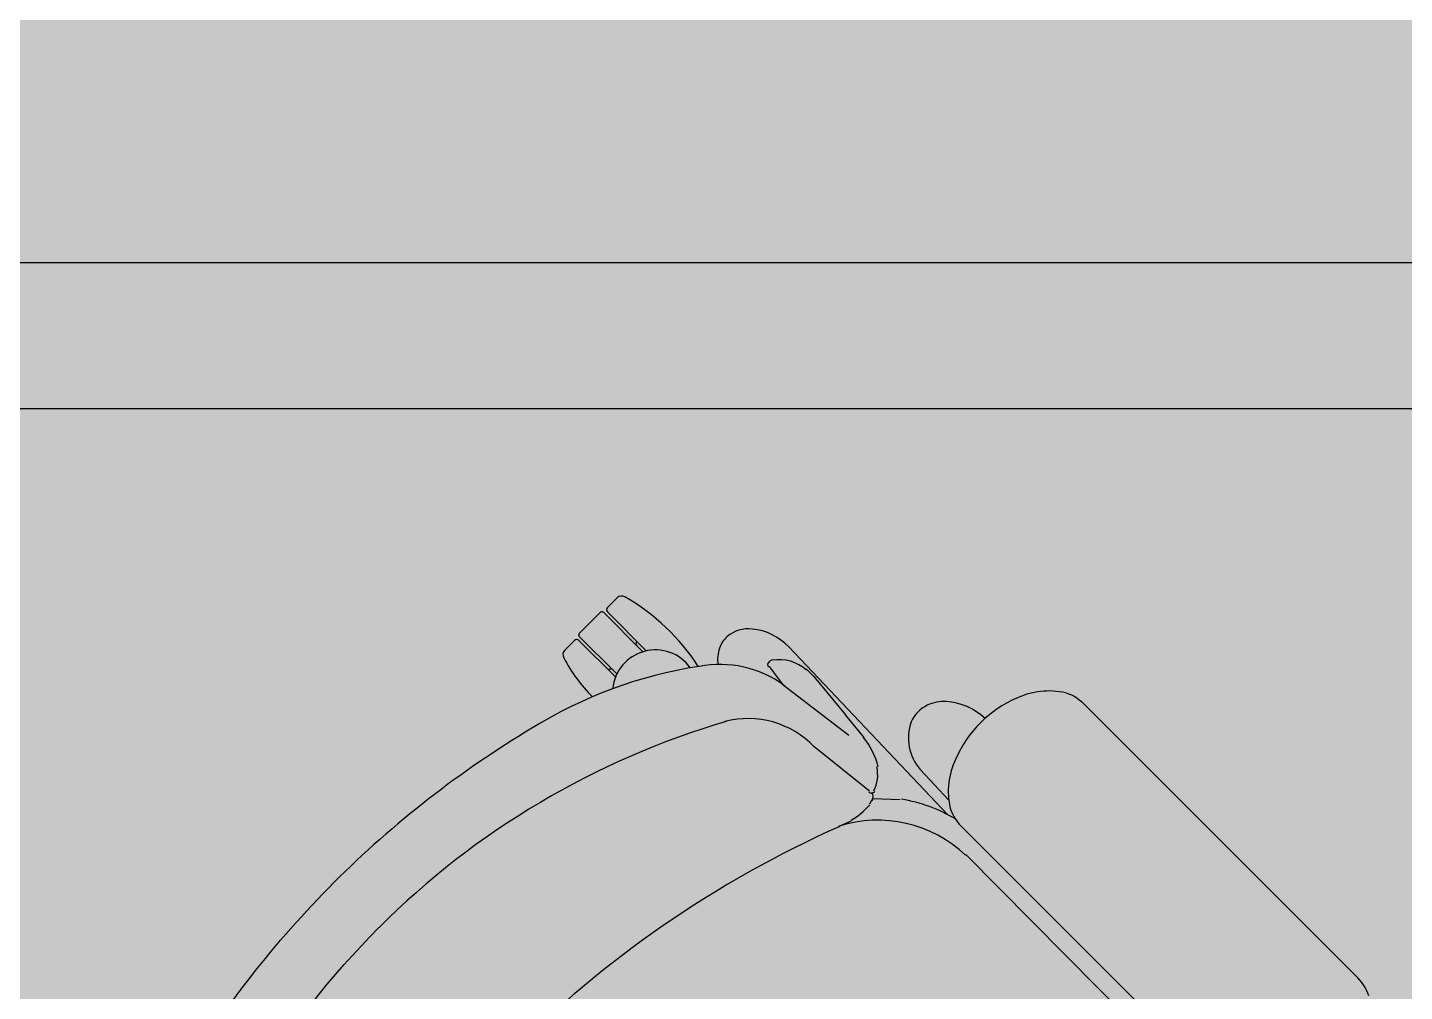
# Model space of a CAD drawing. Header units: millimetres. Extents: x 11706 to 69606, y 10911 to 38811.
# Drawn here: x 50546 to 51253, y 26311 to 26806 of the extents above; entities that cross this region are included whole.
import ezdxf

# ---------------------------------------------------------------- set-up
doc = ezdxf.new("R2010")
doc.units = ezdxf.units.MM
for name, color, linetype in [('floor', 172, 'Continuous'), ('Furniture', 34, 'Continuous'), ('wall', 5, 'Continuous')]:
    doc.layers.add(name, color=color, linetype=linetype)
doc.layers.add('hatch', color=252, linetype='Continuous', lineweight=0)

# ---------------------------------------------------------------- blocks, each defined once
blk = doc.blocks.new('armch1')
at = {"layer": 'hatch', "ltscale": 10}
h = blk.add_hatch(color=254, dxfattribs=at)
edge = h.paths.add_edge_path()
edge.add_ellipse((479.3520128566597, -95.55605851940345), major_axis=(-16.31547331223578, 16.31547331223578), ratio=0.9999999999909148, start_angle=86.0482179898703, end_angle=117.42165833905261, ccw=False)
edge.add_line((461.950918752671, -110.7083277481142), (392.6946267330786, -41.4520357286965))
edge.add_line((392.6946267330786, -41.4520357286965), (217.0733312307275, -217.0733312315133))
edge.add_line((217.0733312307275, -217.0733312315133), (412.4000128625194, -412.4000128630723))
edge.add_line((412.4000128625194, -412.4000128630723), (429.5418202109286, -394.1522824598651))
edge.add_ellipse((-15.56753852128168, 44.64408550865483), major_axis=(441.9641352960472, 441.9641352960471), ratio=0.9999999999966703, start_angle=270.409208319275, end_angle=279.6295336636676)
edge.add_ellipse((398.7177157009428, -227.8608536069223), major_axis=(45.0354238261125, 123.0924583246798), ratio=0.9963052455618353, start_angle=247.057843788603, end_angle=338.7844348567344)
edge.add_line((485.0807389389083, -129.348028853914), (473.5567072929989, -117.8239972080337))
edge.add_ellipse((481.0358075117983, -81.52443639328703), major_axis=(26.19981716409419, 26.19981716409419), ratio=0.999999999580944, start_angle=211.495894196674, end_angle=213.3345168516779, ccw=False)
edge = h.paths.add_edge_path()
edge.add_line((295.5135240149975, 55.72906698912266), (233.6340704387694, 120.9761098754825))
edge.add_ellipse((212.0932369064249, 100.7073431247554), major_axis=(20.9144736350641, 20.91447363506409), ratio=0.9999999999946886, start_angle=358.257300228436, end_angle=399.6351189751533)
edge.add_ellipse((212.834059952962, 113.3665490153071), major_axis=(-11.95745736359948, 11.95745736359948), ratio=0.9999999999979444, start_angle=-51.87630626574135, end_angle=-5.282599898880386)
edge.add_ellipse((211.3562811614538, 115.8693639754201), major_axis=(-9.933814020087123, 9.933814020087125), ratio=0.9999999999935241, start_angle=-3.395637197312775, end_angle=26.64080269704333)
edge.add_ellipse((215.0298388497904, 114.6367541008221), major_axis=(12.67372504099425, 12.67372504099424), ratio=0.9999999999972888, start_angle=116.5998898637385, end_angle=143.4605814755932)
edge.add_ellipse((198.2743826808874, 56.43064809520729), major_axis=(-39.29928148812421, 39.29928148812422), ratio=0.99999999999783, start_angle=-43.99702939803215, end_angle=-34.02982792682663)
edge.add_ellipse((222.4087727377773, -114.7551418434596), major_axis=(161.5397348649001, 161.5397348649001), ratio=0.9999999999992473, start_angle=53.79007131284499, end_angle=76.88403372695929)
edge.add_ellipse((370.1559683755331, -370.3979973494716), major_axis=(370.2770026379196, 370.2770026379193), ratio=0.9999999999990589, start_angle=75.83620074601427, end_angle=89.98127450698902)
edge.add_line((-5.238689482212067e-10, -5.529727786779404e-10), (217.0733312307275, -217.0733312315133))
edge.add_line((217.0733312307275, -217.0733312315133), (392.6946267330786, -41.4520357286965))
edge.add_line((392.6946267330786, -41.4520357286965), (295.5135240149975, 55.72906698912266))
h = blk.add_hatch(color=254, dxfattribs=at)
edge = h.paths.add_edge_path()
edge.add_ellipse((95.55605851896689, -479.352012857591), major_axis=(-16.31547331208791, 16.31547331208791), ratio=0.9999999999993894, start_angle=242.5783416607707, end_angle=273.9517820102176)
edge.add_line((110.7083277476486, -461.9509187536023), (41.45203572814353, -392.6946267341264))
edge.add_line((41.45203572814353, -392.6946267341264), (217.0733312307275, -217.0733312315133))
edge.add_line((217.0733312307275, -217.0733312315133), (412.4000128625194, -412.4000128630723))
edge.add_line((412.4000128625194, -412.4000128630723), (394.1522824593412, -429.5418202115106))
edge.add_ellipse((-44.64408550973167, 15.56753852014663), major_axis=(441.9641352970901, 441.9641352970901), ratio=0.9999999999942701, start_angle=260.3704663364276, end_angle=269.5907916807995, ccw=False)
edge.add_ellipse((227.8608536063693, -398.7177157017286), major_axis=(123.0924583248579, 45.03542382567315), ratio=0.9963052455616257, start_angle=201.2155651435409, end_angle=292.9421562116712, ccw=False)
edge.add_line((129.3480288534774, -485.0807389398105), (117.823997207568, -473.5567072939302))
edge.add_ellipse((81.52443639285048, -481.0358075127588), major_axis=(26.19981716635541, 26.1998171663554), ratio=0.9999999997158852, start_angle=326.6654831519691, end_angle=328.5041058068245)
edge = h.paths.add_edge_path()
edge.add_line((-55.72906698982115, -295.5135240161617), (-120.9761098762683, -233.6340704399918))
edge.add_ellipse((-100.7073431255703, -212.0932369076181), major_axis=(-20.91447363514641, 20.91447363514641), ratio=0.9999999999959236, start_angle=50.364881025223326, end_angle=91.74269977170712, ccw=False)
edge.add_ellipse((-113.3665490160929, -212.8340599541843), major_axis=(11.95745736364458, 11.95745736364458), ratio=0.999999999996522, start_angle=95.28259989885129, end_angle=141.8763062656735, ccw=False)
edge.add_ellipse((-115.869363976235, -211.3562811626762), major_axis=(9.933814020147283, 9.933814020147292), ratio=0.9999999999921805, start_angle=63.35919730328487, end_angle=93.39563719718558, ccw=False)
edge.add_ellipse((-114.6367541016079, -215.0298388510128), major_axis=(12.67372504098512, 12.67372504098512), ratio=0.999999999998939, start_angle=396.5394185244536, end_angle=423.40011013631187, ccw=False)
edge.add_ellipse((-56.4306480960222, -198.2743826820515), major_axis=(39.29928148892886, 39.29928148892887), ratio=0.9999999999914961, start_angle=124.02982792657241, end_angle=133.997029397757, ccw=False)
edge.add_ellipse((114.7551418426738, -222.4087727387086), major_axis=(161.5397348647921, 161.5397348647921), ratio=0.9999999999997506, start_angle=103.11596627311587, end_angle=126.2099286872359, ccw=False)
edge.add_ellipse((370.3979973488895, -370.1559683761152), major_axis=(370.2770026377474, 370.2770026377474), ratio=0.9999999999995242, start_angle=90.01872549308752, end_angle=104.16379925406639, ccw=False)
edge.add_line((-5.238689482212067e-10, -5.529727786779404e-10), (217.0733312307275, -217.0733312315133))
edge.add_line((217.0733312307275, -217.0733312315133), (41.45203572814353, -392.6946267341264))
edge.add_line((41.45203572814353, -392.6946267341264), (-55.72906698982115, -295.5135240161617))
at = {"layer": 'hatch', "ltscale": 10, "true_color": 0x858585}
h = blk.add_hatch(color=252, dxfattribs=at)
edge = h.paths.add_edge_path(flags=17)
edge.add_line((412.4000128627813, -412.4000128627813), (400.8610618005041, -423.2396335576486))
edge.add_line((400.8610618005041, -423.2396335576486), (402.6840278710006, -425.0253962389543))
edge.add_line((402.6840278710006, -425.0253962389543), (404.9290874111757, -427.2704557791585))
edge.add_line((404.9290874111757, -427.2704557791585), (406.0516171812778, -428.3929855492315))
edge.add_line((406.0516171812778, -428.3929855492315), (407.7354118364165, -430.0767802043702))
edge.add_line((407.7354118364165, -430.0767802043702), (409.9804713765916, -432.3218397445453))
edge.add_line((409.9804713765916, -432.3218397445453), (411.6642660317302, -434.0056343996839))
edge.add_line((411.6642660317302, -434.0056343996839), (412.7867958018032, -435.1281641697569))
edge.add_line((412.7867958018032, -435.1281641697569), (413.9093255719054, -437.3732237099321))
edge.add_line((413.9093255719054, -437.3732237099321), (415.0318553419784, -439.6182832501363))
edge.add_line((415.0318553419784, -439.6182832501363), (416.1543851120805, -441.8633427903114))
edge.add_line((416.1543851120805, -441.8633427903114), (417.2769148821535, -442.9858725603845))
edge.add_line((417.2769148821535, -442.9858725603845), (417.2769148821535, -444.1084023304866))
edge.add_line((417.2769148821535, -444.1084023304866), (418.3994446522265, -446.3534618706617))
edge.add_line((418.3994446522265, -446.3534618706617), (418.3994446522265, -447.4509563318279))
edge.add_ellipse((439.7275102839631, -441.8633427902532), major_axis=(15.59814902379575, 15.59814902379575), ratio=0.9999999999985003, start_angle=149.3179066494448, end_angle=273.9257860785214)
edge.add_line((456.3569755552453, -456.3569755552162), (412.4000128627813, -412.4000128627813))
edge = h.paths.add_edge_path()
edge.add_ellipse((494.1702041334647, -358.2348749184748), major_axis=(86.84040243826608, 86.84040243826607), ratio=0.9999999999980511, start_angle=170.4851718629017, end_angle=193.1306468540737)
edge.add_ellipse((431.0043545948865, -459.8361521356856), major_axis=(-2.245059540196361, 2.245059540196362), ratio=0.9999999999912096, start_angle=103.1306468539549, end_angle=161.5067933597819)
edge.add_ellipse((439.7275102839631, -441.8633427902532), major_axis=(15.59814902379575, 15.59814902379575), ratio=0.9999999999985003, start_angle=149.3179066494448, end_angle=273.9257860785214)
edge.add_line((418.3994446522265, -447.4509563318279), (418.3994446522265, -446.3534618706617))
edge.add_line((418.3994446522265, -446.3534618706617), (417.2769148821535, -444.1084023304866))
edge.add_line((417.2769148821535, -444.1084023304866), (417.2769148821535, -442.9858725603845))
edge.add_line((417.2769148821535, -442.9858725603845), (416.1543851120514, -441.8633427903114))
edge.add_line((416.1543851120514, -441.8633427903114), (415.0318553419784, -439.6182832501363))
edge.add_line((415.0318553419784, -439.6182832501363), (413.9093255719054, -437.3732237099321))
edge.add_line((413.9093255719054, -437.3732237099321), (412.7867958018032, -435.1281641697569))
edge.add_line((412.7867958018032, -435.1281641697569), (411.6642660317302, -434.0056343996839))
edge.add_line((411.6642660317302, -434.0056343996839), (409.9804713765916, -432.3218397445453))
edge.add_line((409.9804713765916, -432.3218397445453), (407.7354118364165, -430.0767802043702))
edge.add_line((407.7354118364165, -430.0767802043702), (406.0516171812778, -428.3929855492315))
edge.add_line((406.0516171812778, -428.3929855492315), (404.9290874111757, -427.2704557791585))
edge.add_line((404.9290874111757, -427.2704557791585), (402.6840278710297, -425.0253962390125))
edge.add_line((402.6840278710297, -425.0253962390125), (400.8610618005041, -423.2396335576486))
edge.add_line((400.8610618005041, -423.2396335576486), (394.1695116782794, -429.5256351876305))
edge = h.paths.add_edge_path()
edge.add_ellipse((65.24775472702459, -509.6603166495333), major_axis=(16.31547331208907, 16.31547331208907), ratio=0.9999999999905191, start_angle=176.0482179896407, end_angle=207.4216583394186)
edge.add_ellipse((66.93154938216321, -495.6286945234169), major_axis=(-26.19981717141972, 26.19981717141972), ratio=0.9999999999992992, start_angle=121.495894185906, end_angle=161.5875261963406)
edge.add_ellipse((56.82878145141876, -470.9330395814613), major_axis=(-45.2412000465847, 45.24120004658471), ratio=0.9637863869474105, start_angle=159.0760745594339, end_angle=200.9239254405661)
edge.add_ellipse((81.52443639337434, -481.0358075122058), major_axis=(-26.19981717141972, 26.19981717141972), ratio=0.9999999999992992, start_angle=198.4124738036594, end_angle=238.504105814094)
edge.add_ellipse((95.55605851949076, -479.3520128570672), major_axis=(16.31547331208284, 16.31547331208284), ratio=0.9999999999985226, start_angle=332.5783416607689, end_angle=363.9517820102259)
edge.add_line((110.7083277481725, -461.9509187530784), (-27.80425629080855, -323.4383347140974))
edge.add_ellipse((-45.20535039479728, -338.59060394275), major_axis=(-16.3154733120879, 16.31547331208791), ratio=0.9999999999993892, start_angle=266.0482179897824, end_angle=297.4216583392293)
edge.add_ellipse((-46.88914504996501, -352.6222260688664), major_axis=(26.1998171714975, 26.1998171714975), ratio=0.9999999999990249, start_angle=31.49589418594877, end_angle=71.58752619636934)
edge.add_ellipse((-36.78637711919146, -377.3178810108511), major_axis=(-45.24120004661381, 45.24120004661382), ratio=0.96378638694709, start_angle=-20.92392544055931, end_angle=20.92392544055931)
edge.add_ellipse((-61.48203206117614, -367.2151130800776), major_axis=(26.19981717149751, 26.1998171714975), ratio=0.9999999999990247, start_angle=108.4124738036306, end_angle=148.5041058140512)
edge.add_ellipse((-75.51365418729256, -368.8989077352453), major_axis=(-16.31547331208791, 16.31547331208791), ratio=0.9999999999993894, start_angle=62.5783416607707, end_angle=93.95178201021761)
edge.add_line((-90.66592341597425, -386.300001839234), (47.84666062300676, -524.8125858781859))
edge = h.paths.add_edge_path()
edge.add_ellipse((-46.88914504996501, -352.6222260688664), major_axis=(26.19981717154398, 26.19981717154398), ratio=0.9999999999978387, start_angle=397.772891929271, end_angle=431.5875261963897, ccw=False)
edge.add_line((-42.22788939392194, -315.8644577015366), (-58.09291133043007, -301.0935752089135))
edge.add_ellipse((-74.19017511722632, -319.8624230106361), major_axis=(17.48415781823496, 17.48415781823496), ratio=0.9999999999986311, start_angle=4.38167495231639, end_angle=64.7989738594406)
edge.add_ellipse((-75.53544758909266, -312.3080556378118), major_axis=(-12.17036714627358, 12.17036714627358), ratio=0.9999999999990156, start_angle=-20.8924198686832, end_angle=19.17704882184576)
edge.add_ellipse((-73.06163346170797, -313.4735162431025), major_axis=(14.10393306826899, 14.10393306826899), ratio=0.9999999999970683, start_angle=109.2588881484317, end_angle=138.2040413980855)
edge.add_ellipse((-60.35950229098671, -312.2111543456558), major_axis=(-23.12482238148215, 23.12482238148215), ratio=0.9999999999999314, start_angle=49.1684504485705, end_angle=87.92842071702093)
edge.add_ellipse((-36.78637711919146, -377.3178810108511), major_axis=(-45.24120004660902, 45.24120004660902), ratio=0.9637863869504584, start_angle=-20.923925440492496, end_angle=3.0801526045447076, ccw=False)
edge = h.paths.add_edge_path()
edge.add_ellipse((-97.40298470371636, -165.159754463908), major_axis=(15.59814902378772, 15.59814902378771), ratio=0.999999999998882, start_angle=50.52417824038992, end_angle=189.273625437032)
edge.add_ellipse((114.7551418432267, -222.4087727381557), major_axis=(-161.5397348645848, 161.5397348645847), ratio=0.9999999999988779, start_angle=24.713998677985103, end_angle=35.08380499945463, ccw=False)
edge = h.paths.add_edge_path()
edge.add_ellipse((-127.1500236110587, -126.432477395836), major_axis=(0.5388142775918824, 0.5388142775918823), ratio=0.9999999999729965, start_angle=359.9999993160475, end_angle=449.9999949910535)
edge.add_line((-127.7654889994592, -125.9254130141635), (-138.8823855771916, -137.042309591925))
edge.add_ellipse((-138.3753213119635, -137.6577750967699), major_axis=(-0.5388142776064361, 0.5388142776064362), ratio=0.9999999999999973, start_angle=-5.008946487533537e-06, end_angle=89.99999749475305)
edge.add_line((-138.8823856679664, -138.2732405108691), (-118.485804279102, -158.6698218997335))
edge.add_ellipse((-97.40298470371636, -165.159754463908), major_axis=(-15.59814902378077, 15.59814902378077), ratio=0.9999999999988398, start_angle=-18.895619761630428, end_angle=27.89004403868489, ccw=False)
edge.add_line((-107.1091673738265, -145.3508038629661), (-126.5345581538859, -125.9254130829358))
edge = h.paths.add_edge_path()
edge.add_ellipse((-97.40298470371636, -165.159754463908), major_axis=(15.59814902391059, 15.59814902391059), ratio=0.9999999999931503, start_angle=410.52417824055107, end_angle=426.6834572547251, ccw=False)
edge.add_ellipse((114.7551418432267, -222.4087727381557), major_axis=(-161.5397348602525, 161.5397348602525), ratio=0.999999999878494, start_angle=21.895580664457498, end_angle=24.713998680604675, ccw=False)
edge.add_ellipse((-179.9089228054509, -221.8475078535848), major_axis=(79.96257609879771, 93.32113589977028), ratio=0.8100195219834513, start_angle=-3.587767463547836, end_angle=10.69957406923576)
edge.add_ellipse((-117.047255680227, -120.8198285453836), major_axis=(2.245059540188656, 2.245059540188656), ratio=0.9999999999939807, start_angle=13.13065550566823, end_angle=89.99999499086793)
edge.add_line((-119.2923150241259, -118.5747688089323), (-124.3436990876799, -123.6261528724863))
edge.add_ellipse((-123.221169415745, -124.7486827406974), major_axis=(1.122529770087568, 1.122529770087568), ratio=0.9999999999870396, start_angle=89.99999499086793, end_angle=179.9999974961767)
edge.add_line((-124.343699234887, -125.8712124617305), (-105.5533525262726, -144.6615591703448))
edge = h.paths.add_edge_path()
edge.add_ellipse((-140.0591159671021, -141.5866292920837), major_axis=(-1.122529770087571, 1.122529770087571), ratio=0.9999999999999966, start_angle=269.9999993174092, end_angle=359.9999949916107)
edge.add_line((-141.1816456390661, -140.4640994238434), (-146.2330295063439, -145.5154832911503))
edge.add_ellipse((-143.987970162445, -147.7605430275726), major_axis=(2.245059540181328, 2.245059540181328), ratio=0.9999999999907635, start_angle=89.9999949912393, end_angle=166.8693549675691)
edge.add_ellipse((-42.96029085421469, -84.89887590237777), major_axis=(78.58255453761448, 94.48874276650835), ratio=0.9443967232653372, start_angle=160.6366279714055, end_angle=186.484992821446)
edge.add_ellipse((114.7551418432267, -222.4087727381557), major_axis=(-161.5397348134926, 161.5397348134925), ratio=0.9999999996981609, start_angle=35.083805007558624, end_angle=36.12537314126541, ccw=False)
edge.add_ellipse((-97.40298470371636, -165.159754463908), major_axis=(15.5981490237906, 15.5981490237906), ratio=0.9999999999976732, start_angle=122.6660648528794, end_angle=189.2736254370431, ccw=False)
edge.add_line((-118.9529572540487, -160.447728464962), (-138.9365861836413, -140.4640995353693))
for p, q in [((-124.3436991863709, -123.6261529711483), (-119.2923152209551, -118.5747690057324)), ((-138.936586197553, -137.0965102122573), (-127.7112884966191, -125.8712125113525)), ((-107.1091673743795, -145.3508038635191), (-126.5887587265461, -125.8712125113525)), ((-105.5533525268256, -144.6615591708687), (-124.3436991863709, -125.8712125113234)), ((-141.1816457377281, -140.4640995225345), (-146.233029703144, -145.5154834879504)), ((-118.4858042796259, -158.6698219002865), (-138.936586197553, -138.2190399823594)), ((-138.936586197553, -140.4640995225345), (-118.9529572546016, -160.4477284654859)), ((-110.8733419454366, -223.53130250916), (-101.3318388996704, -230.8277460147219)), ((-75.51365418767091, -264.503639117378), (-101.3318388996704, -230.8277460147219)), ((-34.83897170631099, -315.3254208334256), (-120.9761098762683, -233.6340704399918)), ((-109.7508121753926, -242.6143086006923), (-105.8219579800789, -246.5431627960061)), ((-105.8219579800789, -246.5431627960061), (-86.17768700351007, -262.8198444622685)), ((-46.88914505037246, -275.1676719331881), (-69.90100533718942, -246.5431627959479)), ((-28.92866872891318, -259.452255151904), (-31.73499315415393, -265.626168887422)), ((-74.3911244175979, -272.3613475080056), (-86.17768700351007, -262.8198444622685)), ((-42.39902597002219, -276.2902017032902), (-40.15396642984706, -275.1676719331881)), ((-42.3990259700513, -290.8830887144431), (-42.9602908550587, -276.8514665883267)), ((-42.22788939444581, -315.8644577020605), (-58.09291133098304, -301.0935752094665)), ((-27.80425629133242, -323.4383347146213), (110.7083277476195, -461.9509187536023)), ((-14.33578171784757, -324.5589818170993), (148.992299829988, -486.7645335948619)), ((47.84666062245378, -524.8125858787389), (-90.66592341646901, -386.300001839787))]:
    blk.add_line(p, q)
for centre, major_axis, ratio, start_param, end_param in [((370.1559683755913, -370.3979973494133), (370.2770026382127, 370.2770026382127), 0.9999999999983068, 1.323591395220211, 1.570469505286499), ((319.5075978506356, -319.6168248844915), (296.4350088319966, 296.4350088319966), 0.9999999999990311, 1.070748730500848, 1.570460720858038), ((-61.48203206170001, -367.2151130806014), (26.1998171715118, 26.19981717151179), 0.9999999999983765, 1.892154618106315, 2.591885599185539), ((-75.51365418784553, -368.8989077357692), (16.31547331206833, 16.31547331206833), 0.9999999999987292, 2.662994429213715, 3.210564260990251)]:
    blk.add_ellipse(centre, major_axis=major_axis, ratio=ratio, start_param=start_param, end_param=end_param)
at = {"extrusion": (0, 0, -1)}
for centre, major_axis, ratio, start_param, end_param in [((370.3979973488895, -370.1559683761152), (370.2770026377474, 370.2770026377474), 0.9999999999995242, 4.465184048809715, 4.712062158876253), ((319.6168248839676, -319.5075978511595), (296.435008831904, 296.435008831904), 0.999999999999343, 4.21234138409049, 4.712053374447831), ((483.5061713168689, -487.8870633644401), (396.5228846210275, 396.5228846210276), 0.9999999999992596, 4.345637158550884, 4.717471913495303), ((114.7551418426738, -222.4087727387086), (161.5397348647921, 161.5397348647921), 0.9999999999997506, 4.080406502880075, 4.483472184338287), ((-179.9089228059747, -221.8475078541378), (79.96257609879889, 93.32113589977136), 0.8100195219805403, -0.1867427960700763, 0.06261835503464508), ((-127.1500236115826, -126.432477396389), (-0.5388142776064363, 0.5388142776064363), 0.9999999999999961, 8.742260837468797e-08, 1.570796338705113), ((-123.2211694162688, -124.7486827412504), (-1.122529770102123, 1.122529770102123), 0.9999999999870338, 4.712389024110577, 6.283185394605433), ((-140.0591159676551, -141.5866292926366), (-1.122529770102124, 1.122529770102123), 0.9999999999999963, 8.742584733933999e-08, 1.570796338721317), ((-138.3753213125165, -137.6577750972938), (0.5388142775918828, 0.5388142775918829), 0.9999999999729955, 3.141592697287593, 4.712389067807298), ((-108.0670175200794, -142.1478941776149), (1.12252977010212, 1.12252977010212), 0.9999999999931268, 3.141592697302717, 4.671928481248605), ((-143.9879701629688, -147.7605430281255), (-2.245059540189695, 2.245059540189695), 0.9999999999985406, 4.941561969121504, 6.283185394598952), ((-122.6599045312614, -156.7407811888261), (-1.122529770101179, 1.122529770101179), 0.9999999999878737, 0.04046067396283831, 1.570796338708353), ((-114.6367541016079, -215.0298388510128), (12.67372504098512, 12.67372504098512), 0.999999999998939, -1.106540668005673, -0.6377331600159236), ((-37.347642004519, -212.8672696931753), (33.11776272310261, 33.11776272310262), 0.9999999999993108, 3.119501666226549, 4.18687708774934), ((-100.7073431255703, -212.0932369076181), (-20.91447363514641, 20.91447363514641), 0.9999999999959236, 4.681973131494647, 5.404152305914223), ((-93.47413050904288, -228.5826864745468), (-14.84658711503274, 14.84658711503273), 0.9999999999987162, 4.762080581981062, 5.659153135613911), ((-110.3120770604, -226.3376269343717), (-2.902337923545855, 2.902337923545855), 0.9999999999929998, 5.720188053440334, 6.385496528938249), ((-111.9958717155387, -224.653832279233), (1.312607603222175, 1.312607603222176), 0.9999999999883242, -1.42715715169807, -0.06284569499817128), ((34.4942632811435, -279.0965261283854), (47.0009754377282, 47.00097543772821), 0.9999999999986323, 3.175264314808881, 4.228986338772403), ((-62.6045618315984, -248.2269574510574), (-24.92207371508729, 24.92207371508729), 0.9999999999869367, 2.877509442963655, 3.229711229104716), ((-50.25673436059151, -242.614308600605), (26.94843512873914, 26.94843512873914), 0.9999999999938605, 2.59792538086353, 3.043218211332273), ((-48.01167482047458, -276.2902017032902), (1.468884992701452, 1.468884992701453), 0.999999999999745, 0.0004267811776954566, 1.65166115114315), ((-55.30811832603649, -261.1360498071008), (12.86997634031341, 12.86997634031341), 0.9999999999995831, 1.892363534370221, 2.579056100050834), ((-44.08282062516082, -272.3613475079765), (3.300420648545143, 3.300420648545143), 0.9999999999949878, 1.887517080701656, 2.849524573481894), ((-75.53544758964563, -312.3080556383356), (12.17036714632795, 12.17036714632795), 0.9999999999931065, 4.377686337629441, 5.077030495801211), ((-74.19017511775019, -319.86242301116), (17.48415781820191, 17.48415781820191), 0.9999999999995484, -1.130955445760622, -0.0764746546701438), ((32.81046862600488, -279.657791013422), (-54.07692018910113, 54.07692018910112), 0.9999999999990002, 4.953572834590357, 5.341319235161059), ((-73.06163346226094, -313.4735162436555), (-14.10393306814663, 14.10393306814663), 0.9999999999992512, 5.441866072014973, 5.947054298715626), ((-60.35950229153968, -312.2111543462088), (-23.12482238148441, 23.12482238148441), 0.9999999999992087, 4.748544859589403, 5.425033958748878), ((-46.88914505051798, -352.6222260694194), (26.19981717147769, 26.1998171714777), 0.99999999999799, -1.249438035483945, -0.549707054404426), ((-45.20535039535025, -338.5906039432739), (16.31547331206833, 16.31547331206833), 0.9999999999987289, -0.478598224376078, 0.06897160740045805), ((-36.78637711974443, -377.317881011375), (-45.24120004658472, 45.24120004658471), 0.9637863869489964, 5.917993915800254, 6.648376698558721), ((65.24775472647161, -509.6603166500863), (-16.31547331210029, 16.31547331210028), 0.9999999999987121, 4.233790756008455, 4.7813605877858)]:
    blk.add_ellipse(centre, major_axis=major_axis, ratio=ratio, start_param=start_param, end_param=end_param, dxfattribs=at)
at = {"extrusion": (0, 0, -0.9999999999999998)}
for centre, major_axis, ratio, start_param, end_param in [((-117.0472556807799, -120.8198285459075), (2.245059540163147, 2.245059540163148), 0.9999999999988611, -1.570796239375531, -0.2291731715131122), ((-97.40298470426933, -165.1597544644319), (15.59814902377856, 15.59814902377856), 0.9999999999985713, 2.979737356115765, 5.401372045020027), ((-56.4306480960222, -198.2743826820515), (39.29928148814921, 39.29928148814922), 0.9999999999987155, 3.291873888173173, 4.118456439175537), ((-115.869363976235, -211.3562811626762), (-9.93381402006009, 9.93381402006009), 0.9999999999994927, 6.223920257883465, 6.748155029614786)]:
    blk.add_ellipse(centre, major_axis=major_axis, ratio=ratio, start_param=start_param, end_param=end_param, dxfattribs=at)
at = {"extrusion": (0, 0, -0.9999999999999999)}
for centre, major_axis, ratio, start_param, end_param in [((-42.96029085476766, -84.89887590290164), (78.5825545382229, 94.48874276602187), 0.9443967232623383, 3.028408176880306, 3.479547249771704), ((-113.3665490160929, -212.8340599541843), (11.95745736364457, 11.95745736364458), 0.999999999996522, 3.806976632275723, 4.620190219084215)]:
    blk.add_ellipse(centre, major_axis=major_axis, ratio=ratio, start_param=start_param, end_param=end_param, dxfattribs=at)

msp = doc.modelspace()

# ---------------------------------------------------------------- hatches: boundary and pattern name
at = {"layer": 'floor', "true_color": 0xfef4cd}
h = msp.add_hatch(color=254, dxfattribs=at)
h.paths.add_polyline_path([(43806.45270171807, 27460.52869118989), (48531.45270171807, 27460.52869118989), (48531.45270171807, 22685.52869118989), (48306.45270171807, 22685.52869118989), (48306.45270171807, 22085.52869118989), (48906.45270171807, 22085.52869118989), (48906.45270171807, 22685.52869118989), (48681.45270171761, 22685.52869118989), (48681.45270171761, 27460.52869118995), (63331.45270171807, 27460.52869118995), (63331.45270171807, 22685.52869118983), (63106.45270171807, 22685.52869118983), (63106.45270171807, 22085.52869118989), (63706.45270171807, 22085.52869118989), (63706.45270171807, 22310.52869118989), (63856.53426844184, 22310.52869118989), (63856.53426844184, 22460.52869118989), (63706.45270171807, 22460.52869118989), (63706.45270171807, 22685.52869118989), (63481.45270171761, 22685.52869118983), (63481.45270171761, 27460.52869118995), (68906.45270171773, 27460.52869118995), (68906.45270171773, 22460.52869118989), (64667.25238322745, 22460.52869118989), (64667.25238322745, 22311.13799078821), (65306.45270171807, 22311.13799078821), (65306.45270171807, 20885.52869118989), (65406.45270171806, 20885.52869118989), (65406.45270171806, 22311.13799078821), (68906.45270171808, 22311.13799078821), (68906.45270171773, 19785.52869118989), (65406.45270171807, 19785.52869118887), (65406.45270171807, 19885.52869118989), (65306.45270171804, 19885.52869118989), (65306.45270171804, 19585.52869118989), (65406.45270171807, 19585.52869118989), (65406.45270171806, 18585.52869118989), (65306.45270171807, 18585.52869118989), (65306.45270171807, 17010.52869118995), (64906.45270171807, 17010.52869118995), (64906.45270171807, 16760.52869118989), (63906.45270171807, 16760.52869118986), (63906.45270171807, 17010.52869118995), (63706.45270171807, 17010.52869118995), (63706.45270171807, 17085.52869118989), (63106.45270171807, 17085.52869118989), (63106.45270171807, 16485.52869118989), (63506.45270171807, 16485.52869118989), (63506.45270171807, 11710.52869118994), (56081.45270171761, 11710.52869118994), (56081.45270171761, 16485.52869118989), (56306.45270171807, 16485.52869118989), (56306.45270171807, 17085.52869118989), (55706.45270171807, 17085.52869118989), (55706.45270171807, 16485.52869118989), (55931.45270171807, 16485.52869118989), (55931.45270171807, 11710.52869118983), (48681.45270171761, 11710.52869118983), (48681.45270171761, 16485.52869118989), (48906.45270171807, 16485.52869118989), (48906.45270171807, 17085.52869118989), (48306.45270171807, 17085.52869118989), (48306.45270171807, 16485.52869118989), (48531.45270171807, 16485.52869118989), (48531.45270171807, 11710.52869118983), (43806.45270171807, 11710.52869118994)])
h.paths.add_polyline_path([(48606.45270171807, 20751.88628893066), (48506.45270171807, 20751.88628893066), (48506.45270171807, 18419.17109344911), (48606.45270171807, 18419.17109344911)], flags=16)
h.paths.add_polyline_path([(55706.45270171807, 22685.52869118989), (56306.45270171807, 22685.52869118989), (56306.45270171807, 22085.52869118989), (55706.45270171807, 22085.52869118989)], flags=16)
at = {"layer": 'wall', "true_color": 0x706e6b}
h = msp.add_hatch(color=8, dxfattribs=at)
h.paths.add_polyline_path([(12406.45270171808, 15910.52869118989), (16506.45270171825, 15910.52869118989), (16506.45270171825, 16010.52869118989), (16606.45270171825, 16010.52869118989), (16606.45270171825, 14810.52869118989), (16506.45270171825, 14810.52869118989), (16506.45270171825, 15810.52869118989), (12406.45270171808, 15810.52869118989)])
h.paths.add_polyline_path([(68906.45270171773, 19785.52869118989), (65406.45270171807, 19785.52869118989), (65406.45270171804, 19885.52869118989), (65306.45270171804, 19885.52869118989), (65306.45270171809, 19585.52869118989), (65406.45270171807, 19585.52869118989), (65406.45270171807, 19685.52869118989), (68906.45270171808, 19685.52869118989)])
h.paths.add_polyline_path([(68906.45270171808, 22460.52869118989), (64667.25238322745, 22460.52869118989), (64667.25238322745, 22311.13799078821), (65306.45270171807, 22311.13799078821), (65306.45270171804, 20885.5286911899), (65406.45270171806, 20885.5286911899), (65406.45270171807, 22311.13799078821), (68906.45270171808, 22311.13799078821)])
h.paths.add_polyline_path([(16606.45270171825, 13910.52869118989), (16506.45270171825, 13910.52869118989), (16506.45270171825, 11710.52869119023), (16606.45270171825, 11710.52869119023)])
h.paths.add_polyline_path([(65406.45270171807, 18585.52869118989), (65306.45270171807, 18585.52869118989), (65306.45270171807, 17010.52869118995), (65406.45270171807, 17010.52869118995)])
h.paths.add_polyline_path([(63706.45270171807, 16485.52869118989), (63506.45270171807, 16485.52869118989), (63506.45270171807, 11710.52869118994), (63706.45270171807, 11710.52869118994)])
h.paths.add_polyline_path([(63906.45270171807, 17010.52869118995), (63706.45270171807, 17010.52869118995), (63706.45270171807, 16760.52869118995), (63906.45270171807, 16760.52869118995)])
h.paths.add_polyline_path([(66906.45270171808, 17010.52869118995), (64906.45270171807, 17010.52869118995), (64906.45270171807, 16760.52869118989), (66906.45270171808, 16760.52869118989)])
h.paths.add_polyline_path([(63481.45270171761, 27460.52869118995), (63331.45270171807, 27460.52869118995), (63331.45270171807, 22685.52869118983), (63481.45270171761, 22685.52869118983)], flags=16)
h.paths.add_polyline_path([(63856.53426844184, 22460.52869118989), (63706.45270171807, 22460.52869118989), (63706.45270171807, 22310.52869118989), (63856.53426844184, 22310.52869118989)], flags=17)
h.paths.add_polyline_path([(56081.45270171761, 16485.52869118989), (55931.45270171807, 16485.52869118989), (55931.45270171807, 11710.52869118983), (56081.45270171761, 11710.52869118983)])
h.paths.add_polyline_path([(48681.45270171761, 16485.52869118989), (48531.45270171807, 16485.52869118989), (48531.45270171807, 11710.52869118983), (48681.45270171761, 11710.52869118983)])
h.paths.add_polyline_path([(48681.45270171761, 27460.52869118995), (48531.45270171807, 27460.52869118995), (48531.45270171807, 22685.52869118989), (48681.45270171761, 22685.52869118989)], flags=16)
h.paths.add_polyline_path([(19056.45270171807, 22085.52869118989), (18956.45270171807, 22085.52869118989), (18956.45270171807, 17085.52869118989), (19056.45270171807, 17085.52869118989)])
h.paths.add_polyline_path([(26806.45270171807, 13826.67042347346), (26706.45270171807, 13826.67042347346), (26706.45270171807, 11710.52869118994), (26806.45270171807, 11710.52869118994)])
h.paths.add_polyline_path([(18706.45270171807, 22435.52869118989), (12406.45270171808, 22435.52869118989), (12406.45270171808, 22335.52869118989), (18706.45270171807, 22335.52869118989)])
h.paths.add_polyline_path([(26106.45270171807, 22435.52869118989), (19306.45270171807, 22435.52869118989), (19306.45270171807, 22335.52869118989), (26106.45270171807, 22335.52869118989)], flags=17)
h.paths.add_polyline_path([(12406.45270171808, 18085.52869118989), (12406.45270171808, 18185.52869118989), (16606.45270171825, 18185.52869118989), (16606.45270171825, 16910.52869118989), (16506.45270171825, 16910.52869118989), (16506.45270171825, 18085.52869118989)])
h.paths.add_polyline_path([(31206.45270171807, 16835.52869118989), (28206.45270171807, 16835.52869118989), (28206.45270171807, 16735.52869118995), (31206.45270171807, 16735.52869118995)])
h.paths.add_polyline_path([(19306.45270171807, 22956.78820211475), (19206.45270171807, 22956.78820211475), (19206.45270171807, 22685.52869118989), (19306.45270171807, 22685.52869118989)], flags=17)
h.paths.add_polyline_path([(28206.45270171807, 22435.52869118989), (31206.45270171807, 22435.52869118989), (31206.45270171807, 22335.52869118989), (28206.45270171807, 22335.52869118989)], flags=17)
h.paths.add_polyline_path([(69506.45270171808, 20085.52869118989), (68906.45270171808, 20085.52869118989), (68906.45270171808, 19485.52869118989), (69506.45270171808, 19485.52869118989)])
h.paths.add_polyline_path([(66906.45270171808, 15610.52869118994), (66906.45270171808, 17010.52869118989), (68906.45270171808, 17010.52869118995), (68906.45270171808, 17885.52869118989), (69606.45270171808, 17885.52869118989), (69606.45270171808, 16310.52869118994), (67606.45270171808, 16310.52869118994), (67606.45270171808, 15610.52869118994)])
h.paths.add_polyline_path([(48606.45270171807, 20751.88628893066), (48506.45270171807, 20751.88628893066), (48506.45270171807, 18419.17109344911), (48606.45270171807, 18419.17109344911)])
h.paths.add_polyline_path([(43506.45270171807, 11710.52869118994), (44106.45270171807, 11710.52869118994), (44106.45270171807, 11010.52869118994), (43506.45270171807, 11010.52869118994)])
h.paths.add_polyline_path([(63106.45270171807, 22685.52869118989), (63706.45270171807, 22685.52869118989), (63706.45270171807, 22085.52869118989), (63106.45270171807, 22085.52869118989)], flags=17)
h.paths.add_polyline_path([(69606.45270171802, 23085.52869119006), (68906.45270171808, 23085.52869119006), (68906.45270171808, 21685.52869118989), (69606.45270171802, 21685.52869118989)])
h.paths.add_polyline_path([(65706.45270171808, 11710.52869118994), (66906.45270171808, 11710.52869118994), (66906.45270171808, 14610.52869118994), (67606.45270171808, 14610.52869118994), (67606.45270171808, 10910.52869118994), (65706.45270171808, 10910.52869118994)])
h.paths.add_polyline_path([(62706.45270171807, 11710.52869118994), (64106.4527017179, 11710.52869118994), (64106.4527017179, 10910.52869118994), (62706.45270171807, 10910.52869118994)])
h.paths.add_polyline_path([(55306.45270171807, 11710.52869118983), (56706.4527017179, 11710.52869118983), (56706.4527017179, 10910.52869118983), (55306.45270171807, 10910.52869118983)])
h.paths.add_polyline_path([(47906.45270171807, 11710.52869118983), (49306.4527017179, 11710.52869118983), (49306.4527017179, 10910.52869118983), (47906.45270171807, 10910.52869118983)])
h.paths.add_polyline_path([(60506.45270171807, 11710.52869118994), (61106.45270171807, 11710.52869118994), (61106.45270171807, 11010.52869118994), (60506.45270171807, 11010.52869118994)])
h.paths.add_polyline_path([(58306.45270171807, 11710.52869118994), (58906.45270171807, 11710.52869118994), (58906.45270171807, 11010.52869118994), (58306.45270171807, 11010.52869118994)])
h.paths.add_polyline_path([(53106.45270171807, 11710.52869118994), (53706.45270171807, 11710.52869118994), (53706.45270171807, 11010.52869118994), (53106.45270171807, 11010.52869118994)])
h.paths.add_polyline_path([(50906.45270171807, 11710.52869118994), (51506.45270171807, 11710.52869118994), (51506.45270171807, 11010.52869118994), (50906.45270171807, 11010.52869118994)])
h.paths.add_polyline_path([(45706.45270171807, 11710.52869118994), (46306.45270171807, 11710.52869118994), (46306.45270171807, 11010.52869118994), (45706.45270171807, 11010.52869118994)])
h.paths.add_polyline_path([(48306.45270171807, 17085.52869118989), (48906.45270171807, 17085.52869118989), (48906.45270171807, 16485.52869118989), (48306.45270171807, 16485.52869118989)])
h.paths.add_polyline_path([(55706.45270171807, 17085.52869118989), (56306.45270171807, 17085.52869118989), (56306.45270171807, 16485.52869118989), (55706.45270171807, 16485.52869118989)])
h.paths.add_polyline_path([(63106.45270171807, 17085.52869118989), (63706.45270171807, 17085.52869118989), (63706.45270171807, 16485.52869118989), (63106.45270171807, 16485.52869118989)])
h.paths.add_polyline_path([(55706.45270171807, 22685.52869118989), (56306.45270171807, 22685.52869118989), (56306.45270171807, 22085.52869118989), (55706.45270171807, 22085.52869118989)], flags=17)
h.paths.add_polyline_path([(48306.45270171807, 22685.52869118989), (48906.45270171807, 22685.52869118989), (48906.45270171807, 22085.52869118989), (48306.45270171807, 22085.52869118989)], flags=17)
h.paths.add_polyline_path([(40506.45270171807, 11710.52869118983), (41906.45270171796, 11710.52869118983), (41906.45270171796, 10910.52869118983), (40506.45270171807, 10910.52869118983)])
h.paths.add_polyline_path([(33506.45270171807, 17085.52869118989), (34106.45270171807, 17085.52869118989), (34106.45270171807, 16485.52869118989), (33506.45270171807, 16485.52869118989)])
h.paths.add_polyline_path([(40906.45270171807, 17085.52869118989), (41506.45270171807, 17085.52869118989), (41506.45270171807, 16485.52869118989), (40906.45270171807, 16485.52869118989)])
h.paths.add_polyline_path([(40906.45270171807, 22685.52869118989), (41506.45270171807, 22685.52869118989), (41506.45270171807, 22085.52869118989), (40906.45270171807, 22085.52869118989)], flags=17)
h.paths.add_polyline_path([(33506.45270171807, 22685.52869118989), (34106.45270171807, 22685.52869118989), (34106.45270171807, 22085.52869118989), (33506.45270171807, 22085.52869118989)], flags=17)
h.paths.add_polyline_path([(26406.45270171807, 20751.88628893066), (26506.45270171807, 20751.88628893066), (26506.45270171807, 18419.17109344911), (26406.45270171807, 18419.17109344911)])
h.paths.add_polyline_path([(33106.45270171807, 11710.52869118983), (34506.4527017179, 11710.52869118983), (34506.4527017179, 10910.52869118983), (33106.45270171807, 10910.52869118983)])
h.paths.add_polyline_path([(38306.45270171807, 11710.52869118994), (38906.45270171807, 11710.52869118994), (38906.45270171807, 11010.52869118994), (38306.45270171807, 11010.52869118994)])
h.paths.add_polyline_path([(36106.45270171807, 11710.52869118994), (36706.45270171807, 11710.52869118994), (36706.45270171807, 11010.52869118994), (36106.45270171807, 11010.52869118994)])
h.paths.add_polyline_path([(30906.45270171807, 11710.52869118994), (31506.45270171807, 11710.52869118994), (31506.45270171807, 11010.52869118994), (30906.45270171807, 11010.52869118994)])
h.paths.add_polyline_path([(11746.45270171808, 20385.52869118989), (12406.45270171808, 20385.52869118989), (12406.45270171808, 20985.52869118989), (11746.45270171808, 20985.52869118989)])
h.paths.add_polyline_path([(12406.45270171808, 20985.52869118989), (11706.45270171808, 20985.52869118989), (11706.45270171808, 23360.52869118989), (12406.45270171808, 23360.52869118989)])
h.paths.add_polyline_path([(11746.45270171808, 18785.52869118989), (12406.45270171808, 18785.52869118989), (12406.45270171808, 18185.52869118989), (11746.45270171808, 18185.52869118989)])
h.paths.add_polyline_path([(11746.45270171808, 15210.52869118989), (12406.45270171808, 15210.52869118989), (12406.45270171808, 15810.52869118989), (11746.45270171808, 15810.52869118989)])
h.paths.add_polyline_path([(11746.45270171808, 13610.52869118989), (12406.45270171808, 13610.52869118989), (12406.45270171808, 13010.52869118989), (11746.45270171808, 13010.52869118989)])
h.paths.add_polyline_path([(12406.45270171808, 18185.52869118989), (11706.45270171808, 18185.52869118989), (11706.45270171808, 15810.52869118989), (12406.45270171808, 15810.52869118989)])
h.paths.add_polyline_path([(25706.45270171807, 11710.52869118994), (27106.4527017179, 11710.52869118994), (27106.4527017179, 10910.52869118994), (25706.45270171807, 10910.52869118994)])
h.paths.add_polyline_path([(18306.45270171825, 11710.52869118994), (19706.45270171807, 11710.52869118994), (19706.45270171807, 10910.52869118994), (18306.45270171825, 10910.52869118994)])
h.paths.add_polyline_path([(28706.45270171807, 11710.52869118994), (29306.45270171807, 11710.52869118994), (29306.45270171807, 11010.52869118994), (28706.45270171807, 11010.52869118994)])
h.paths.add_polyline_path([(23506.45270171807, 11710.52869118994), (24106.45270171807, 11710.52869118994), (24106.45270171807, 11010.52869118994), (23506.45270171807, 11010.52869118994)])
h.paths.add_polyline_path([(21306.45270171807, 11710.52869118994), (21906.45270171807, 11710.52869118994), (21906.45270171807, 11010.52869118994), (21306.45270171807, 11010.52869118994)])
h.paths.add_polyline_path([(16306.45270171825, 11710.52869119023), (16906.45270171825, 11710.52869119023), (16906.45270171825, 11010.52869119023), (16306.45270171825, 11010.52869119023)])
h.paths.add_polyline_path([(14306.45270171825, 11710.52869118994), (14906.45270171825, 11710.52869118994), (14906.45270171825, 11010.52869118994), (14306.45270171825, 11010.52869118994)])
h.paths.add_polyline_path([(11706.45270171808, 13010.52869118989), (12406.45270171808, 13010.52869118989), (12406.45270171808, 11710.52869118994), (12906.45270171825, 11710.52869119064), (12906.45270171813, 10910.52869119064), (11706.45270171808, 10910.52869119064)])
h.paths.add_polyline_path([(18706.45270171807, 17085.52869118989), (19306.45270171807, 17085.52869118989), (19306.45270171807, 16485.52869118989), (18706.45270171807, 16485.52869118989)])
h.paths.add_polyline_path([(26106.45270171807, 17085.52869118989), (26706.45270171807, 17085.52869118989), (26706.45270171807, 16485.52869118989), (26106.45270171807, 16485.52869118989)])
h.paths.add_polyline_path([(26106.45270171807, 22685.52869118989), (26706.45270171807, 22685.52869118989), (26706.45270171807, 22085.52869118989), (26106.45270171807, 22085.52869118989)], flags=17)
h.paths.add_polyline_path([(18706.45270171807, 22685.52869118989), (19306.45270171807, 22685.52869118989), (19306.45270171807, 22085.52869118989), (18706.45270171807, 22085.52869118989)], flags=17)
h.paths.add_polyline_path([(14306.45270171808, 31260.52869118995), (14406.45270171808, 31260.52869118995), (14406.45270171808, 30060.52869118995), (14906.45270171808, 30060.52869118995), (14906.45270171808, 29960.52869118995), (14306.45270171808, 29960.52869118995)], flags=17)
h.paths.add_polyline_path([(26456.45270171799, 27460.52869118983), (26356.45270171807, 27460.52869118983), (26356.45270171807, 23766.78820211467), (26456.45270171799, 23766.78820211467)], flags=17)
h.paths.add_polyline_path([(19306.45270171816, 27460.52869118983), (19206.4527017181, 27460.52869118983), (19206.4527017181, 23766.78820211475), (19306.45270171816, 23766.78820211475)], flags=17)
h.paths.add_polyline_path([(11706.45270171808, 28260.52869118995), (12606.45270171808, 28260.52869118995), (12606.45270171808, 27460.52869118995), (12406.45270171808, 27460.52869118995), (12406.45270171808, 26160.52869118989), (11706.45270171808, 26160.52869118983)])
h.paths.add_polyline_path([(16906.45270171825, 27460.52869118954), (13406.45270171808, 27460.52869118954), (13406.45270171808, 28260.52869118995), (16906.45270171825, 28260.52869118995)])
h.paths.add_polyline_path([(11906.45270171808, 30560.52869118995), (11906.45270171808, 31860.52869118995), (15506.45270171808, 31860.52869118995), (15506.45270171808, 28260.52869118995), (14906.45270171808, 28260.52869118995), (14906.45270171808, 31260.52869118995), (12506.45270171808, 31260.52869118995), (12506.45270171808, 30560.52869118995)])
h.paths.add_polyline_path([(12506.45270171808, 29560.52869118995), (11906.45270171808, 29560.52869118995), (11906.45270171808, 28260.52869118995), (12506.45270171808, 28260.52869118995)], flags=17)
h.paths.add_polyline_path([(33106.45270171807, 27460.52869118995), (34506.4527017179, 27460.52869118995), (34506.4527017179, 28260.52869118995), (33106.45270171807, 28260.52869118995)], flags=16)
h.paths.add_polyline_path([(11746.45270171808, 23960.52869118989), (12406.45270171808, 23960.52869118989), (12406.45270171808, 23360.52869118989), (11746.45270171808, 23360.52869118989)])
h.paths.add_polyline_path([(11746.45270171808, 25560.52869118989), (12406.45270171808, 25560.52869118989), (12406.45270171808, 26160.52869118989), (11746.45270171808, 26160.52869118989)])
h.paths.add_polyline_path([(25706.45270171807, 27460.52869118983), (27106.4527017179, 27460.52869118983), (27106.4527017179, 28260.52869118983), (25706.45270171807, 28260.52869118983)], flags=17)
h.paths.add_polyline_path([(18306.45270171825, 27460.52869118983), (19706.45270171807, 27460.52869118983), (19706.45270171807, 28260.52869118983), (18306.45270171825, 28260.52869118983)], flags=17)
h.paths.add_polyline_path([(23506.45270171807, 27460.52869118983), (24106.45270171807, 27460.52869118983), (24106.45270171807, 28160.52869118983), (23506.45270171807, 28160.52869118983)], flags=17)
h.paths.add_polyline_path([(21306.45270171807, 27460.52869118983), (21906.45270171807, 27460.52869118983), (21906.45270171807, 28160.52869118983), (21306.45270171807, 28160.52869118983)], flags=17)
h.paths.add_polyline_path([(30906.45270171807, 27460.52869118983), (31506.45270171807, 27460.52869118983), (31506.45270171807, 28160.52869118983), (30906.45270171807, 28160.52869118983)], flags=17)
h.paths.add_polyline_path([(28706.45270171807, 27460.52869118983), (29306.45270171807, 27460.52869118983), (29306.45270171807, 28160.52869118983), (28706.45270171807, 28160.52869118983)], flags=17)
h.paths.add_polyline_path([(47906.45270171807, 27660.52869118995), (46306.4527017179, 27660.52869118995), (46306.4527017179, 27460.52869118995), (47906.45270171807, 27460.52869118995)], flags=17)
h.paths.add_polyline_path([(45706.4527017179, 27660.52869119047), (44106.4527017179, 27660.52869119047), (44106.4527017179, 27460.52869119082), (45706.4527017179, 27460.52869119082)], flags=17)
h.paths.add_polyline_path([(43006.45270171807, 27460.52869118989), (43006.45270171807, 28260.52869118995), (43406.45270171807, 28260.52869118995), (43406.45270171813, 29360.52869118995), (44106.45270171807, 29360.52869118995), (44106.45270171807, 28260.52869118995), (44106.4527017179, 27460.52869118995)], flags=16)
h.paths.add_polyline_path([(46306.4527017179, 27460.52869118995), (45706.4527017179, 27460.52869118995), (45706.4527017179, 28160.52869118983), (46306.4527017179, 28160.52869118983)], flags=16)
h.paths.add_polyline_path([(55306.45270171807, 27460.52869118995), (56706.4527017179, 27460.52869118995), (56706.4527017179, 28260.52869118995), (55306.45270171807, 28260.52869118995)], flags=16)
h.paths.add_polyline_path([(47906.45270171807, 27460.52869118995), (49306.4527017179, 27460.52869118995), (49306.4527017179, 28260.52869118995), (47906.45270171807, 28260.52869118995)], flags=16)
h.paths.add_polyline_path([(53106.45270171807, 27460.52869118995), (53706.45270171807, 27460.52869118995), (53706.4527017179, 28160.52869118983), (53106.4527017179, 28160.52869118983)], flags=16)
h.paths.add_polyline_path([(50906.45270171807, 27460.52869118995), (51506.45270171807, 27460.52869118995), (51506.45270171807, 28160.52869118983), (50906.45270171807, 28160.52869118983)], flags=16)
h.paths.add_polyline_path([(38306.45270171807, 27460.52869118995), (38306.45270171807, 28260.52869118995), (38406.45270171807, 28260.52869118995), (38406.45270171807, 29160.52869118995), (39106.45270171807, 29160.52869118995), (39106.45270171807, 28260.52869118995), (39406.45270171807, 28260.52869118995), (39406.45270171807, 27460.52869118995)], flags=16)
h.paths.add_polyline_path([(40969.20549999605, 28260.52869118997), (41451.69990344022, 28260.52869118997), (41451.69990344022, 27460.52869118997), (40969.20549999605, 27460.52869118997)], flags=17)
h.paths.add_polyline_path([(67906.45270171826, 27460.52869118995), (67906.45270171826, 28260.52869118995), (69606.45270171808, 28260.52869118995), (69606.45270171773, 26885.52869118995), (68906.45270171773, 26885.52869118989), (68906.45270171773, 27460.52869118995)])
h.paths.add_polyline_path([(65706.45270171808, 27460.52869118995), (66306.45270171808, 27460.52869118995), (66306.45270171808, 28160.52869118983), (65706.45270171808, 28160.52869118983)])
h.paths.add_polyline_path([(62706.45270171807, 27460.52869118995), (64106.4527017179, 27460.52869118995), (64106.4527017179, 28260.52869118995), (62706.45270171807, 28260.52869118995)], flags=16)
h.paths.add_polyline_path([(60506.45270171807, 27460.52869118995), (61106.45270171807, 27460.52869118995), (61106.4527017179, 28160.52869118983), (60506.4527017179, 28160.52869118983)], flags=16)
h.paths.add_polyline_path([(58306.45270171807, 27460.52869118995), (58906.45270171807, 27460.52869118995), (58906.4527017179, 28160.52869118983), (58306.4527017179, 28160.52869118983)], flags=16)
h.paths.add_polyline_path([(69506.45270171796, 25285.52869118995), (68906.45270171808, 25285.52869118995), (68906.45270171808, 24685.52869119006), (69506.45270171796, 24685.52869119006)])
h.paths.add_polyline_path([(48906.45270171807, 31560.52869118995), (48606.45270171807, 31560.52869118995), (48606.45270171807, 31260.52869118995), (48906.45270171807, 31260.52869118995)])
h.paths.add_polyline_path([(48906.45270171807, 38810.52869118995), (48606.45270171807, 38810.52869118995), (48606.45270171807, 38510.52869118995), (48906.45270171807, 38510.52869118995)])
h.paths.add_polyline_path([(45106.45270171807, 33360.52869118995), (45106.4527017181, 38810.52869118995), (44256.45270171807, 38810.52869118995), (44256.45270171807, 38110.52869118995), (44406.45270171807, 38110.52869118995), (44406.4527017181, 33360.52869118995)])
h.paths.add_polyline_path([(41106.4527017181, 32860.52869118995), (41506.4527017181, 32860.52869118995), (41506.4527017181, 33760.52869118995), (41106.4527017181, 33760.52869118992), (41106.4527017181, 38110.52869118995), (40756.45270171807, 38110.52869118995), (40756.4527017181, 38810.52869118995), (41756.45270171807, 38810.52869118995), (41756.45270171807, 38110.52869118995), (41606.45270171807, 38110.52869118995), (41606.45270171807, 31960.52869118995), (41706.45270171807, 31960.52869118995), (41706.45270171807, 31260.52869118995), (41106.45270171807, 31260.52869118995)])
h.paths.add_polyline_path([(43656.45270171807, 38760.52869118995), (43306.45270171807, 38760.52869118995), (43306.45270171807, 38110.52869118995), (43656.45270171807, 38110.52869118995)])
h.paths.add_polyline_path([(42706.45270171807, 38760.52869118995), (42356.45270171807, 38760.52869118995), (42356.45270171807, 38110.52869118989), (42706.45270171807, 38110.52869118989)])
h.paths.add_polyline_path([(33906.45270171807, 37485.52869118995), (33906.45270171807, 38810.52869118995), (39156.45270171807, 38810.52869118995), (39156.45270171807, 38110.52869118995), (34606.45270171807, 38110.52869118995), (34606.45270171807, 37485.52869118995)])
h.paths.add_polyline_path([(39106.45270171807, 31260.52869118995), (38406.45270171807, 31260.52869118995), (38406.45270171807, 30360.52869118995), (39106.45270171807, 30360.52869118995)])
h.paths.add_polyline_path([(33906.45270171807, 32585.52869118995), (34606.45270171807, 32585.52869118995), (34606.45270171807, 31960.52869118995), (39406.45270171807, 31960.52869118995), (39406.45270171807, 31260.52869118995), (33906.45270171807, 31260.52869118995)])
h.paths.add_polyline_path([(38556.45270171807, 34460.52869118995), (39156.45270171807, 34460.52869118995), (39156.45270171807, 33860.52869118995), (38556.45270171807, 33860.52869118995)])
h.paths.add_polyline_path([(38556.45270171807, 36210.52869118995), (39156.45270171807, 36210.52869118995), (39156.45270171807, 35610.52869118995), (38556.45270171807, 35610.52869118995)])
h.paths.add_polyline_path([(36506.45270171807, 34460.52869118995), (37106.45270171807, 34460.52869118995), (37106.45270171807, 33860.52869118995), (36506.45270171807, 33860.52869118995)])
h.paths.add_polyline_path([(36506.45270171807, 36210.52869118995), (37106.45270171807, 36210.52869118995), (37106.45270171807, 35610.52869118995), (36506.45270171807, 35610.52869118995)])
h.paths.add_polyline_path([(34606.45270171807, 36285.52869118995), (33906.45270171807, 36285.52869118995), (33906.45270171807, 33785.52869118995), (34606.45270171807, 33785.52869118995)])
h.paths.add_polyline_path([(41206.45270171807, 33760.52869118992), (41106.4527017181, 33760.52869118992), (41106.4527017181, 32860.52869118995), (41206.45270171807, 32860.52869118995)], flags=17)
h.paths.add_polyline_path([(42606.45270171807, 31260.52869118995), (43406.45270171807, 31260.52869118995), (43406.45270171807, 30360.52869118995), (44106.45270171807, 30360.52869118995), (44106.45270171807, 31260.52869118995), (45106.45270171807, 31260.52869118995), (45106.45270171807, 33360.52869118995), (44406.4527017181, 33360.52869118995), (44406.45270171807, 31960.52869118995), (42606.45270171807, 31960.52869118992)])
h.paths.add_polyline_path([(45206.45270171807, 31360.52869118995), (45106.45270171807, 31360.52869118995), (45106.45270171807, 31260.52869118995), (45206.45270171807, 31260.52869118995)])
h.paths.add_polyline_path([(45006.45270171807, 36635.52869118995), (44506.45270171807, 36635.52869118995), (44506.45270171807, 35635.52869118995), (45006.45270171807, 35635.52869118995)], flags=16)
h.paths.add_polyline_path([(45006.45270171807, 34435.52869118995), (44506.45270171807, 34435.52869118995), (44506.45270171807, 33435.52869118995), (45006.45270171807, 33435.52869118995)], flags=16)
edge = h.paths.add_edge_path()
edge.add_line((65406.45270171806, 20885.52869118989), (65306.45270171806, 20885.52869118989))
edge.add_line((65406.45270171806, 19885.52869118989), (65306.45270171806, 19885.52869118989))
edge.add_line((14406.45270171808, 30060.52869118995), (14575.31956385797, 31124.28870173229))

# ---------------------------------------------------------------- linework, layer by layer
at = {"layer": 'Furniture'}
msp.add_lwpolyline([(50277.77218856219, 25035.52869118995), (50277.77218856219, 25110.52869118995), (51777.77218856219, 25110.52869118995), (51777.77218856219, 26610.52869118995), (50277.77218856219, 26610.52869118995), (50277.77218856219, 26010.52869118995), (50202.77218856219, 26010.52869118995), (50202.77218856219, 26685.52869118995), (52452.77218856219, 26685.52869118995), (52452.77218856219, 26610.52869118995), (51852.77218856219, 26610.52869118995), (51852.77218856219, 25110.52869118995), (53352.77218856219, 25110.52869118995), (53352.77218856219, 26685.52869118995), (55002.77218856219, 26685.52869118995)], dxfattribs=at)

# ---------------------------------------------------------------- block references
at = {"layer": 'Furniture', "xscale": -1, "rotation": 90}
msp.add_blockref('armch1', (50703.22934557497, 26367.16825381818), dxfattribs=at)

doc.saveas('drawing.dxf')
